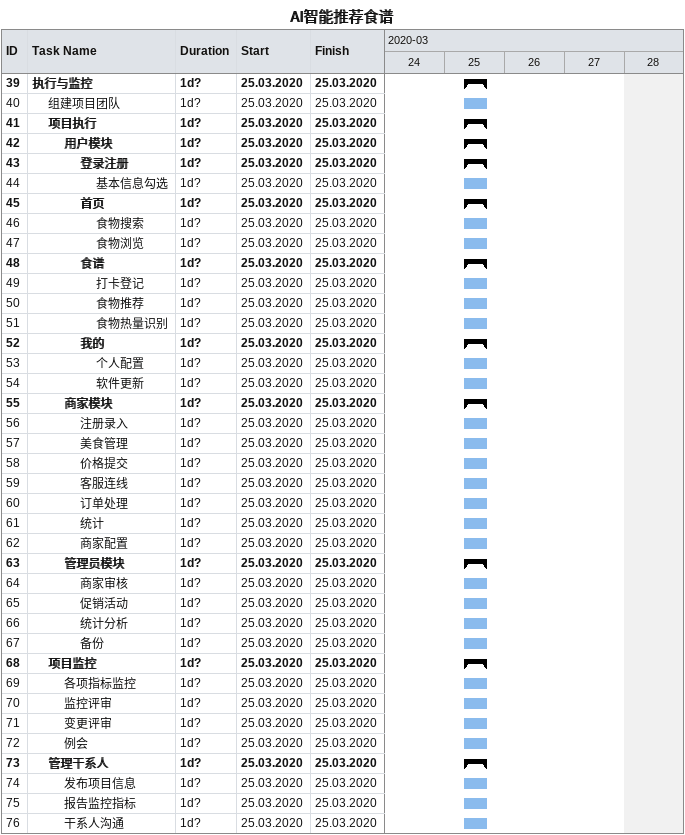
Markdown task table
AI智能推荐食谱

| ID | Level | Task | Duration | Start | Finish |
|---|---|---|---|---|---|
| 39 | 1 | **执行与监控** | 1d? | 2020-03-25 | 2020-03-25 |
| 40 | 2 | 组建项目团队 | 1d? | 2020-03-25 | 2020-03-25 |
| 41 | 2 | **项目执行** | 1d? | 2020-03-25 | 2020-03-25 |
| 42 | 3 | **用户模块** | 1d? | 2020-03-25 | 2020-03-25 |
| 43 | 4 | **登录注册** | 1d? | 2020-03-25 | 2020-03-25 |
| 44 | 5 | 基本信息勾选 | 1d? | 2020-03-25 | 2020-03-25 |
| 45 | 4 | **首页** | 1d? | 2020-03-25 | 2020-03-25 |
| 46 | 5 | 食物搜索 | 1d? | 2020-03-25 | 2020-03-25 |
| 47 | 5 | 食物浏览 | 1d? | 2020-03-25 | 2020-03-25 |
| 48 | 4 | **食谱** | 1d? | 2020-03-25 | 2020-03-25 |
| 49 | 5 | 打卡登记 | 1d? | 2020-03-25 | 2020-03-25 |
| 50 | 5 | 食物推荐 | 1d? | 2020-03-25 | 2020-03-25 |
| 51 | 5 | 食物热量识别 | 1d? | 2020-03-25 | 2020-03-25 |
| 52 | 4 | **我的** | 1d? | 2020-03-25 | 2020-03-25 |
| 53 | 5 | 个人配置 | 1d? | 2020-03-25 | 2020-03-25 |
| 54 | 5 | 软件更新 | 1d? | 2020-03-25 | 2020-03-25 |
| 55 | 3 | **商家模块** | 1d? | 2020-03-25 | 2020-03-25 |
| 56 | 4 | 注册录入 | 1d? | 2020-03-25 | 2020-03-25 |
| 57 | 4 | 美食管理 | 1d? | 2020-03-25 | 2020-03-25 |
| 58 | 4 | 价格提交 | 1d? | 2020-03-25 | 2020-03-25 |
| 59 | 4 | 客服连线 | 1d? | 2020-03-25 | 2020-03-25 |
| 60 | 4 | 订单处理 | 1d? | 2020-03-25 | 2020-03-25 |
| 61 | 4 | 统计 | 1d? | 2020-03-25 | 2020-03-25 |
| 62 | 4 | 商家配置 | 1d? | 2020-03-25 | 2020-03-25 |
| 63 | 3 | **管理员模块** | 1d? | 2020-03-25 | 2020-03-25 |
| 64 | 4 | 商家审核 | 1d? | 2020-03-25 | 2020-03-25 |
| 65 | 4 | 促销活动 | 1d? | 2020-03-25 | 2020-03-25 |
| 66 | 4 | 统计分析 | 1d? | 2020-03-25 | 2020-03-25 |
| 67 | 4 | 备份 | 1d? | 2020-03-25 | 2020-03-25 |
| 68 | 2 | **项目监控** | 1d? | 2020-03-25 | 2020-03-25 |
| 69 | 3 | 各项指标监控 | 1d? | 2020-03-25 | 2020-03-25 |
| 70 | 3 | 监控评审 | 1d? | 2020-03-25 | 2020-03-25 |
| 71 | 3 | 变更评审 | 1d? | 2020-03-25 | 2020-03-25 |
| 72 | 3 | 例会 | 1d? | 2020-03-25 | 2020-03-25 |
| 73 | 2 | **管理干系人** | 1d? | 2020-03-25 | 2020-03-25 |
| 74 | 3 | 发布项目信息 | 1d? | 2020-03-25 | 2020-03-25 |
| 75 | 3 | 报告监控指标 | 1d? | 2020-03-25 | 2020-03-25 |
| 76 | 3 | 干系人沟通 | 1d? | 2020-03-25 | 2020-03-25 |
